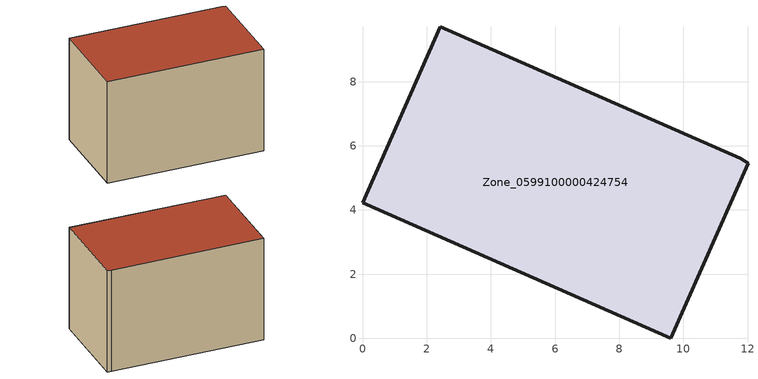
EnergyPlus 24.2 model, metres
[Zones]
Zone_0599100000424754
 floor ground (C_G): 11.77,5.61 12.02,5.45 9.62,0 0,4.22 2.42,9.71 z0
 wall outside (C_F): 0,4.22 9.62,0 12.02,5.45 11.77,5.61 2.42,9.71 0,4.22 z0:7.18
 roof outside (C_R): 12.02,5.45 11.77,5.61 2.42,9.71 0,4.22 9.62,0 z7.18
[BUILDING]
Pand.0599100000424754: North Axis=0; Terrain=City; Loads Convergence Tolerance Value=0.04; Temperature Convergence Tolerance Value=0.4; Solar Distribution=FullExterior; Maximum Number of Warmup Days=25; Minimum Number of Warmup Days=1
[Site:Location]
Rotterdam.The.Hague.AP_ZH_NLD Design_Conditions: Latitude=51.96; Longitude=4.45; Time Zone=1; Elevation=-4.5
[SITE:GROUNDTEMPERATURE:BUILDINGSURFACE]
18, 18, 18, 18, 18, 18, 18, 18, 18, 18, 18, 18
[MATERIAL] Thermal Absorptance=0.9; Solar Absorptance=0.7; Visible Absorptance=0.7
Name | Roughness | Thickness | Conductivity | Density | Specific Heat
G.TI.2006-2014 | MediumSmooth | 0.15 | 0.06 | 540 | 1210
F.TI.2006-2014 | Rough | 0.3 | 0.12 | 1920 | 840
R.TI.2006-2014 | MediumRough | 0.2 | 0.08 | 1500 | 1000
[CONSTRUCTION]
C_G: G.TI.2006-2014
C_F: F.TI.2006-2014
C_R: R.TI.2006-2014
[ZONE]
Zone_0599100000424754: Type=1; Multiplier=1; Ceiling Height=Autocalculate; Volume=Autocalculate; Floor Area=autocalculate; Part of Total Floor Area=Yes
[ZONEINFILTRATION:DESIGNFLOWRATE]
Infil_Zone_0599100000424754: Zone or ZoneList or Space or SpaceList=Zone_0599100000424754; Schedule=AlwaysOn; Design Flow Rate Calculation Method=Flow/Area; Flow Rate per Floor Area=0.0015; Constant Term Coefficient=1; Temperature Term Coefficient=0; Velocity Term Coefficient=0; Velocity Squared Term Coefficient=0
[HVACTEMPLATE:ZONE:IDEALLOADSAIRSYSTEM]
Zone_0599100000424754: Maximum Heating Supply Air Temperature=50; Minimum Cooling Supply Air Temperature=13; Maximum Heating Supply Air Humidity Ratio=0.0156; Minimum Cooling Supply Air Humidity Ratio=0.0077; Heating Limit=NoLimit; Cooling Limit=NoLimit; Dehumidification Control Type=ConstantSensibleHeatRatio; Cooling Sensible Heat Ratio=0.7; Dehumidification Setpoint=60; Humidification Control Type=None; Humidification Setpoint=30; Outdoor Air Method=None; Outdoor Air Flow Rate per Person=0.00944; Outdoor Air Flow Rate per Zone Floor Area=0; Outdoor Air Flow Rate per Zone=0; Demand Controlled Ventilation Type=None; Outdoor Air Economizer Type=NoEconomizer; Heat Recovery Type=None; Sensible Heat Recovery Effectiveness=0.7; Latent Heat Recovery Effectiveness=0.65
[ZONECONTROL:THERMOSTAT]
ThermostatControl_Zone_0599100000424754: Zone or ZoneList=Zone_0599100000424754; Control Type Schedule=DualSetpointControlType; Control 1=Thermostat_Zone_0599100000424754; Temperature Difference Between Cutout And Setpoint=0
[THERMOSTATSETPOINT:DUALSETPOINT]
Thermostat_Zone_0599100000424754: Heating Setpoint Temperature Schedule=HeatingSetpoint_Zone_0599100000424754; Cooling Setpoint Temperature Schedule=CoolingSetpoint_Zone_0599100000424754
[SCHEDULE:COMPACT]
HeatingSetpoint_Zone_0599100000424754: Through: 12/31, For: AllDays, Until: 24:00, 21
CoolingSetpoint_Zone_0599100000424754: Through: 12/31, For: AllDays, Until: 24:00, 24
DualSetpointControlType: Through: 12/31, For: AllDays, Until: 24:00, 4
AlwaysOn: Through: 12/31, For: AllDays, Until: 24:00, 1
